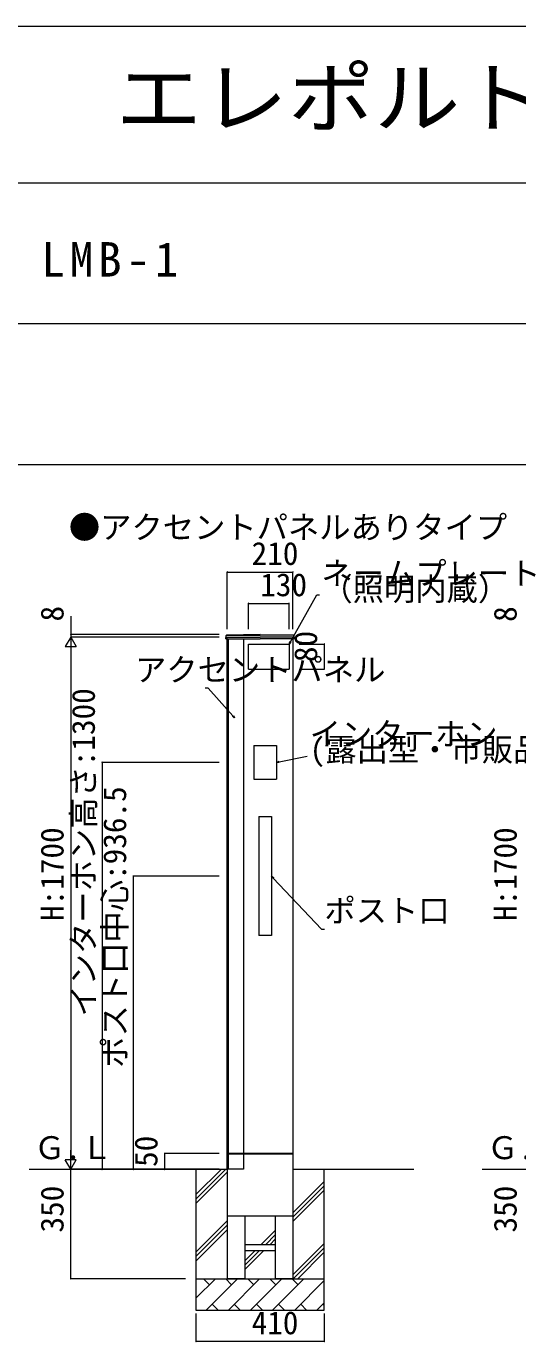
# Model space of a CAD drawing. Units: millimetres, scale not verified. Extents: x -14850 to 12650, y -10500 to 9500.
# Drawn here: x -12711 to -11141, y 5297 to 9500 of the extents above; entities that cross this region are included whole.
import ezdxf
from ezdxf.enums import TextEntityAlignment as Align

# ---------------------------------------------------------------- set-up
doc = ezdxf.new("R2010")
doc.units = ezdxf.units.MM
doc.header["$LTSCALE"] = 50
for name, color, linetype, lineweight in [('0-0_0', 4, 'Continuous', 9), ('0-1_YKK_F1', 7, 'Continuous', 9), ('0-2_YKK_N1', 2, 'Continuous', 9), ('0-3_YKK_Z1', 7, 'Continuous', 9), ('0-4_YKK_A1', 4, 'Continuous', 9)]:
    doc.layers.add(name, color=color, linetype=linetype, lineweight=lineweight)
doc.styles.add('ＭＳ ゴシック', font='')
doc.styles.get('ＭＳ ゴシック').set_extended_font_data('MS Gothic')

msp = doc.modelspace()

# ---------------------------------------------------------------- linework, layer by layer
at = {"layer": '0-1_YKK_F1'}
for p, q in [((-14850, 9500), (12650, 9500)), ((-14850, 9000), (12150, 9000)), ((-14850, 8550), (12150, 8550)), ((-14850, 8100), (12150, 8100))]:
    msp.add_line(p, q, dxfattribs=at)
at = {"layer": '0-2_YKK_N1'}
for p, q in [((-12069, 7573.41), (-12069, 7757.25)), ((-12069, 7756.25), (-11859, 7756.25)), ((-11859, 7573.41), (-11859, 7757.25)), ((-12001.5, 7573.41), (-12001.5, 7657.25)), ((-12001.5, 7656.25), (-11871.5, 7656.25)), ((-11871.5, 7573.41), (-11871.5, 7657.25)), ((-11867.33, 7533.66), (-11783.28, 7683.02)), ((-11783.28, 7683.02), (-11773.98, 7683.02)), ((-12569, 7548.25), (-12586.5, 7517.94)), ((-12094.81, 7556.25), (-12570, 7556.25)), ((-12094.81, 7548.25), (-12570, 7548.25)), ((-12094.81, 7548.25), (-12570, 7548.25)), ((-12569, 7548.25), (-12569, 7487.63)), ((-12569, 7548.25), (-12551.5, 7517.94)), ((-11871.5, 7526.25), (-11869.32, 7534.78)), ((-11871.5, 7526.25), (-11867.33, 7533.66)), ((-11865.35, 7532.54), (-11871.5, 7526.25)), ((-11839.66, 7526.25), (-11758, 7526.25)), ((-11759, 7526.25), (-11759, 7446.25)), ((-12586.5, 7517.94), (-12551.5, 7517.94)), ((-12569, 7513.25), (-12569, 5883.25)), ((-11839.66, 7446.25), (-11758, 7446.25)), ((-12130.25, 7384.94), (-12139.55, 7384.94)), ((-12050.96, 7296.67), (-12130.25, 7384.94)), ((-12045.28, 7290.34), (-12052.65, 7295.14)), ((-12045.28, 7290.34), (-12050.96, 7296.67)), ((-12049.26, 7298.19), (-12045.28, 7290.34)), ((-12094.81, 7148.25), (-12470, 7148.25)), ((-12469, 7148.25), (-12469, 5848.25)), ((-11911.43, 7148.25), (-11903.54, 7152.15)), ((-11911.43, 7148.25), (-11903.1, 7149.91)), ((-11902.65, 7147.68), (-11911.43, 7148.25)), ((-11903.1, 7149.91), (-11813.24, 7167.81)), ((-12094.81, 6784.75), (-12370, 6784.75)), ((-12369, 6784.75), (-12369, 5848.25)), ((-11928, 6784.75), (-11922.17, 6778.57)), ((-11928, 6784.75), (-11920.51, 6780.13)), ((-11923.82, 6777.01), (-11928, 6784.75)), ((-11922.17, 6778.57), (-11767.95, 6615.1)), ((-11767.95, 6615.1), (-11758.65, 6615.1)), ((-12569, 5848.25), (-12569, 5908.88)), ((-12094.81, 5898.25), (-12270, 5898.25)), ((-12269, 5898.25), (-12269, 5848.25)), ((-12551.5, 5878.56), (-12586.5, 5878.56)), ((-12569, 5848.25), (-12586.5, 5878.56)), ((-12200.77, 5848.25), (-12570, 5848.25)), ((-12094.81, 5848.25), (-12570, 5848.25)), ((-12569, 5848.25), (-12551.5, 5878.56)), ((-12569, 5498.25), (-12569, 5848.25)), ((-12094.81, 5848.25), (-12470, 5848.25)), ((-12094.81, 5848.25), (-12370, 5848.25)), ((-12094.81, 5848.25), (-12270, 5848.25)), ((-12202.48, 5498.25), (-12570, 5498.25)), ((-12169, 5386.95), (-12169, 5297.25)), ((-11759, 5386.95), (-11759, 5297.25)), ((-11759, 5298.25), (-12169, 5298.25))]:
    msp.add_line(p, q, dxfattribs=at)
msp.add_lwpolyline([(-12569, 7615.16), (-12569, 7556.25), (-12569, 7548.25)], dxfattribs=at)
for centre, start, end in [((-12069, 7756.25), 0, 180), ((-12069, 7756.25), 180, 0), ((-11859, 7756.25), 0, 180), ((-11859, 7756.25), 180, 0), ((-12001.5, 7656.25), 0, 180), ((-12001.5, 7656.25), 180, 0), ((-11871.5, 7656.25), 0, 180), ((-11871.5, 7656.25), 180, 0), ((-12569, 7556.25), 90, 270), ((-12569, 7556.25), 270, 90), ((-11759, 7526.25), 90, 270), ((-11759, 7526.25), 270, 90), ((-11759, 7446.25), 90, 270), ((-11759, 7446.25), 270, 90), ((-12469, 7148.25), 90, 270), ((-12469, 7148.25), 270, 90), ((-12369, 6784.75), 90, 270), ((-12369, 6784.75), 270, 90), ((-12269, 5898.25), 90, 270), ((-12269, 5898.25), 270, 90), ((-12469, 5848.25), 90, 270), ((-12469, 5848.25), 270, 90), ((-12369, 5848.25), 90, 270), ((-12369, 5848.25), 270, 90), ((-12269, 5848.25), 90, 270), ((-12269, 5848.25), 270, 90), ((-12569, 5498.25), 90, 270), ((-12569, 5498.25), 270, 90), ((-12169, 5298.25), 0, 180), ((-12169, 5298.25), 180, 0), ((-11759, 5298.25), 0, 180), ((-11759, 5298.25), 180, 0)]:
    msp.add_arc(centre, 0.531, start, end, dxfattribs=at)
at = {"layer": '0-3_YKK_Z1'}
for p, q in [((-12701.96, 5848.25), (-12069, 5848.25)), ((-12169, 5767.08), (-12087.82, 5848.25)), ((-12169, 5752.93), (-12073.68, 5848.25)), ((-12169, 5848.25), (-12169, 5498.25)), ((-11859, 5848.25), (-11473.02, 5848.25)), ((-11759, 5498.25), (-11759, 5848.25)), ((-11254.65, 5848.25), (-10621.69, 5848.25)), ((-12169, 5738.79), (-12069, 5838.79)), ((-11859, 5709.38), (-11759, 5809.38)), ((-11859, 5695.24), (-11759, 5795.24)), ((-11859, 5681.09), (-11759, 5781.1)), ((-12169, 5583.23), (-12069, 5683.23)), ((-12169, 5569.08), (-12069, 5669.08)), ((-12169, 5554.94), (-12069, 5654.94)), ((-11960.13, 5608.25), (-11915.5, 5652.88)), ((-11945.98, 5608.25), (-11915.5, 5638.74)), ((-11931.84, 5608.25), (-11915.5, 5624.6)), ((-11859, 5511.39), (-11759, 5611.39)), ((-11857.99, 5498.25), (-11759, 5597.25)), ((-12012.5, 5555.88), (-11980.13, 5588.25)), ((-12012.5, 5541.74), (-11965.98, 5588.25)), ((-12012.5, 5527.59), (-11951.84, 5588.25)), ((-11843.85, 5498.25), (-11759, 5583.11)), ((-12169, 5436.07), (-12106.82, 5498.25)), ((-12169, 5498.25), (-11759, 5498.25)), ((-12125.73, 5479.34), (-12144.63, 5498.25)), ((-12136.11, 5398.25), (-12036.11, 5498.25)), ((-12055.02, 5479.34), (-12073.92, 5498.25)), ((-12069, 5498.25), (-11759, 5498.25)), ((-12012.5, 5498.25), (-12066.5, 5498.25)), ((-12065.4, 5398.25), (-11965.4, 5498.25)), ((-11984.3, 5479.34), (-12003.21, 5498.25)), ((-11994.69, 5398.25), (-11894.69, 5498.25)), ((-11913.59, 5479.34), (-11932.5, 5498.25)), ((-11923.97, 5398.25), (-11823.97, 5498.25)), ((-11861.5, 5498.25), (-11915.5, 5498.25)), ((-11842.88, 5479.34), (-11861.79, 5498.25)), ((-11853.26, 5398.25), (-11759, 5492.52)), ((-11782.55, 5398.25), (-11759, 5421.81)), ((-12117.2, 5417.16), (-12098.29, 5398.25)), ((-12046.49, 5417.16), (-12027.58, 5398.25)), ((-11975.78, 5417.16), (-11956.87, 5398.25)), ((-11905.07, 5417.16), (-11886.16, 5398.25)), ((-11834.36, 5417.16), (-11815.45, 5398.25)), ((-11763.64, 5417.16), (-11759, 5412.52))]:
    msp.add_line(p, q, dxfattribs=at)
msp.add_lwpolyline([(-12169, 5498.25), (-12169, 5398.25), (-11759, 5398.25), (-11759, 5498.25)], dxfattribs=at)
at = {"layer": '0-4_YKK_A1'}
for p, q in [((-12073.45, 7543.25), (-12072.56, 7553.36)), ((-12073.45, 7543.25), (-11964, 7543.25)), ((-11964, 7556.25), (-12071.59, 7554.27)), ((-12071.57, 7554.25), (-11964, 7554.25)), ((-12070, 7548.25), (-12070.44, 7543.25)), ((-12070, 7548.25), (-11964, 7548.25)), ((-12069, 5848.25), (-12069, 7548.25)), ((-12066.5, 7543.25), (-12066.5, 5898.25)), ((-12016.5, 7543.25), (-12016.5, 5898.25)), ((-12001.5, 7526.25), (-11871.5, 7526.25)), ((-12001.5, 7446.25), (-12001.5, 7526.25)), ((-11964, 7556.25), (-11856.41, 7554.27)), ((-11856.43, 7554.25), (-11964, 7554.25)), ((-11858, 7548.25), (-11964, 7548.25)), ((-11854.55, 7543.25), (-11964, 7543.25)), ((-11871.5, 7526.25), (-11871.5, 7446.25)), ((-11859, 7548.25), (-11859, 5848.25)), ((-11858, 7548.25), (-11857.56, 7543.25)), ((-11854.55, 7543.25), (-11855.44, 7553.36)), ((-12001.5, 7446.25), (-11871.5, 7446.25)), ((-11984, 7202.25), (-11912, 7202.25)), ((-11984, 7202.25), (-11984, 7094.25)), ((-11912, 7202.25), (-11912, 7094.25)), ((-11984, 7094.25), (-11912, 7094.25)), ((-11968, 6974.75), (-11928, 6974.75)), ((-11968, 6974.75), (-11968, 6594.75)), ((-11928, 6974.75), (-11928, 6594.75)), ((-11928, 6594.75), (-11968, 6594.75)), ((-11861.5, 5898.25), (-12069, 5898.25)), ((-11861.5, 5896.25), (-12069, 5896.25)), ((-12066.5, 5896.25), (-12066.5, 5848.25)), ((-12016.5, 5896.25), (-12016.5, 5848.25)), ((-12016.5, 5848.25), (-12069, 5848.25)), ((-12069, 5848.25), (-12069, 5498.25)), ((-11859, 5848.25), (-11859, 5498.25)), ((-11859, 5698.25), (-12066.5, 5698.25)), ((-12012.5, 5698.25), (-12012.5, 5498.25)), ((-11915.5, 5698.25), (-11915.5, 5498.25)), ((-12012.5, 5608.25), (-11915.5, 5608.25)), ((-12012.5, 5588.25), (-11915.5, 5588.25))]:
    msp.add_line(p, q, dxfattribs=at)
for centre, start, end in [((-12071.57, 7553.27), 91.05611, 174.99998), ((-12071.57, 7553.25), 90, 174.99998), ((-11856.43, 7553.25), 5, 90), ((-11856.43, 7553.27), 5, 88.94388)]:
    msp.add_arc(centre, 1, start, end, dxfattribs=at)

# ---------------------------------------------------------------- texts
at = {"layer": '0-0_0', "color": 3, "style": 'ＭＳ ゴシック', "width": 1.1}
msp.add_text('ＥＬＥ＿ＫＭ\u3000エレポルト\u3000機能門柱', height=183.3, dxfattribs=at).set_placement((-14350, 9125), align=Align.BOTTOM_LEFT)
at = {"layer": '0-0_0', "style": 'ＭＳ ゴシック'}
msp.add_text('●アクセントパネルありタイプ', height=73.31, dxfattribs=at).set_placement((-12574.93, 7840.9), align=Align.BOTTOM_LEFT)
at = {"layer": '0-0_0', "color": 7, "insert": (-14750, 8687.5), "char_height": 110, "attachment_point": 7, "style": 'ＭＳ ゴシック'}
msp.add_mtext('\\T1.21;機能門柱1型〈独立仕様〉LMB-1', dxfattribs=at)
at = {"layer": '0-2_YKK_N1', "color": 4, "style": 'ＭＳ ゴシック'}
for s, p in [('210', (-11991.2, 7757.05)), ('ネームプレート', (-11768.33, 7693.56)), ('130', (-11963.7, 7657.05)), ('（照明内蔵）', (-11768.33, 7643.56)), ('アクセントパネル', (-12363.55, 7385.74)), ('インターホン', (-11805.58, 7180.37)), ('(露出型・市販品)', (-11805.58, 7130.37)), ('ポスト口', (-11758.65, 6615.9)), ('410', (-11991.2, 5299.05))]:
    msp.add_text(s, height=73.31, dxfattribs=at).set_placement(p, align=Align.BOTTOM_LEFT)
for s, p in [('8', (-12569.8, 7598.37)), ('8', (-11122.49, 7597.07)), ('80', (-11759.8, 7468.65)), ('インターホン高さ:1300', (-12469.8, 6335.85)), ('ポスト口中心:936.5', (-12369.8, 6172.5)), ('H:1700', (-12569.8, 6641.45)), ('H:1700', (-11122.49, 6641.45)), ('50', (-12269.8, 5855.65)), ('350', (-12569.8, 5646.05)), ('350', (-11122.49, 5646.05))]:
    msp.add_text(s, height=73.31, rotation=90, dxfattribs=at).set_placement(p, align=Align.BOTTOM_LEFT)
at = {"layer": '0-3_YKK_Z1', "color": 4, "style": 'ＭＳ ゴシック'}
for p in [(-12686.1, 5858.44), (-11238.8, 5858.44)]:
    msp.add_text('Ｇ.Ｌ', height=73.31, dxfattribs=at).set_placement(p, align=Align.BOTTOM_LEFT)

doc.saveas('drawing.dxf')
